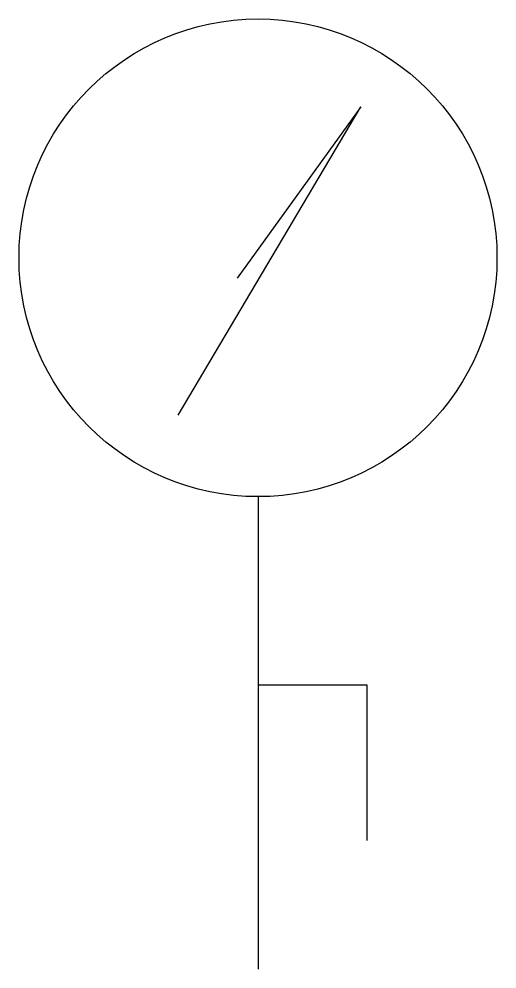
# Model space of a CAD drawing. Header units: metres. Extents: x 108975 to 109487, y -134699 to -133680.
import ezdxf

# ---------------------------------------------------------------- set-up
doc = ezdxf.new("R2010")
doc.units = ezdxf.units.M
doc.layers.add('DET1', color=1, linetype='Continuous')

msp = doc.modelspace()

# ---------------------------------------------------------------- linework, layer by layer
at = {"layer": 'DET1'}
for p, q in [((109145.39, -134104.92), (109340.95, -133774.36)), ((109340.95, -133774.36), (109208.31, -133958.13)), ((109230.76, -134192.17), (109230.76, -134698.52)), ((109230.76, -134394.01), (109347.34, -134394.01)), ((109347.34, -134394.01), (109347.34, -134560.69))]:
    msp.add_line(p, q, dxfattribs=at)
msp.add_circle((109230.76, -133936.16), 256.01, dxfattribs=at)

doc.saveas('drawing.dxf')
